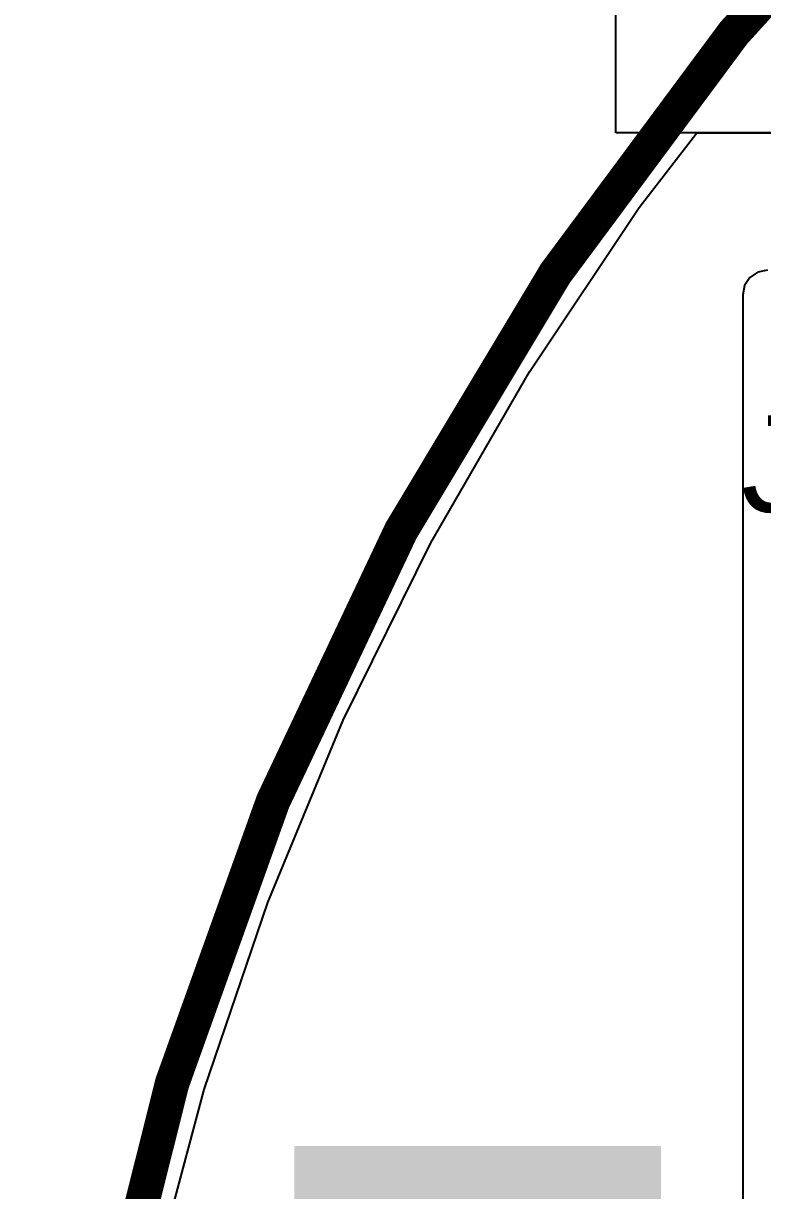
# Model space of a CAD drawing. Header units: inches. Extents: x -8 to 386, y -12 to 64.
# Drawn here: x -7.59 to -2.14, y 19.1 to 27.71 of the extents above; entities that cross this region are included whole.
import ezdxf

# ---------------------------------------------------------------- set-up
doc = ezdxf.new("R2010")
doc.units = ezdxf.units.IN
for name, color, linetype in [('Board_outline', 216, 'Continuous'), ('Bottom Layer', 5, 'Continuous'), ('Top Layer', 1, 'Continuous'), ('Top Overlay', 2, 'Continuous'), ('Top Paste', 8, 'Continuous'), ('Top Solder', 216, 'Continuous')]:
    doc.layers.add(name, color=color, linetype=linetype)
doc.styles.add('Arial', font='', dxfattribs={"height": 0.2})
doc.styles.get('Arial').set_extended_font_data('Arial')

msp = doc.modelspace()

# ---------------------------------------------------------------- hatches: boundary and pattern name
at = {"layer": 'Top Layer'}
msp.add_hatch(color=1, dxfattribs=at).paths.add_polyline_path([(-2.9931, 19.3276), (-2.9931, 17.8276), (-5.4931, 17.8276), (-5.4931, 19.3276)])
at = {"layer": 'Top Paste'}
msp.add_hatch(color=8, dxfattribs=at).paths.add_polyline_path([(-2.9931, 19.3276), (-2.9931, 17.8276), (-5.4931, 17.8276), (-5.4931, 19.3276)])
at = {"layer": 'Top Solder'}
msp.add_hatch(color=216, dxfattribs=at).paths.add_polyline_path([(-2.8915, 19.4292), (-2.8915, 17.726), (-5.5947, 17.726), (-5.5947, 19.4292)])

# ---------------------------------------------------------------- linework, layer by layer
at = {"layer": 'Board_outline'}
msp.add_lwpolyline([(37.5368, 13.3604, 0.254, 0.254, 1), (-7.4632, 13.3604, 0.254, 0.254, 1)], format="xyseb", close=True, dxfattribs=at)
at = {"layer": 'Bottom Layer'}
for p, q in [((-3.2258, 26.8986), (-3.2258, 35.1028)), ((33.401, 26.8986), (-3.2258, 26.8986)), ((-3.0515, 26.3476), (-2.6287, 26.8986)), ((-2.6287, 26.8986), (32.7023, 26.8986)), ((-3.8605, 25.1369), (-3.0515, 26.3476)), ((-2.2364, 25.833), (-2.2757, 25.7742)), ((-2.1776, 25.8723), (-2.2364, 25.833)), ((-2.1082, 25.8861), (-2.1776, 25.8723)), ((-2.2757, 25.7742), (-2.2895, 25.7048)), ((-2.2895, 25.7048), (-2.2895, 25.146)), ((-4.5885, 23.8758), (-3.8605, 25.1369)), ((-2.2895, 25.146), (-2.2895, 16.7929)), ((-5.2326, 22.5698), (-4.5885, 23.8758)), ((-5.7899, 21.2244), (-5.2326, 22.5698)), ((-6.2579, 19.8455), (-5.7899, 21.2244)), ((-6.6348, 18.4389), (-6.2579, 19.8455))]:
    msp.add_line(p, q, dxfattribs=at)
at = {"layer": 'Top Layer'}
for p, q in [((-3.2258, 26.8986), (-3.2258, 35.1028)), ((33.401, 26.8986), (-3.2258, 26.8986)), ((-3.0515, 26.3476), (-2.6287, 26.8986)), ((-2.6287, 26.8986), (8.9285, 26.8986)), ((-3.8605, 25.1369), (-3.0515, 26.3476)), ((-4.5885, 23.8758), (-3.8605, 25.1369)), ((-5.2326, 22.5698), (-4.5885, 23.8758)), ((-5.7899, 21.2244), (-5.2326, 22.5698)), ((-6.2579, 19.8455), (-5.7899, 21.2244)), ((-6.6348, 18.4389), (-6.2579, 19.8455))]:
    msp.add_line(p, q, dxfattribs=at)

# ---------------------------------------------------------------- texts
at = {"layer": 'Top Overlay', "style": 'Arial'}
msp.add_text('J1', height=0.7112, rotation=360, dxfattribs=at).set_placement((-2.3028, 24.1047))

doc.saveas('drawing.dxf')
